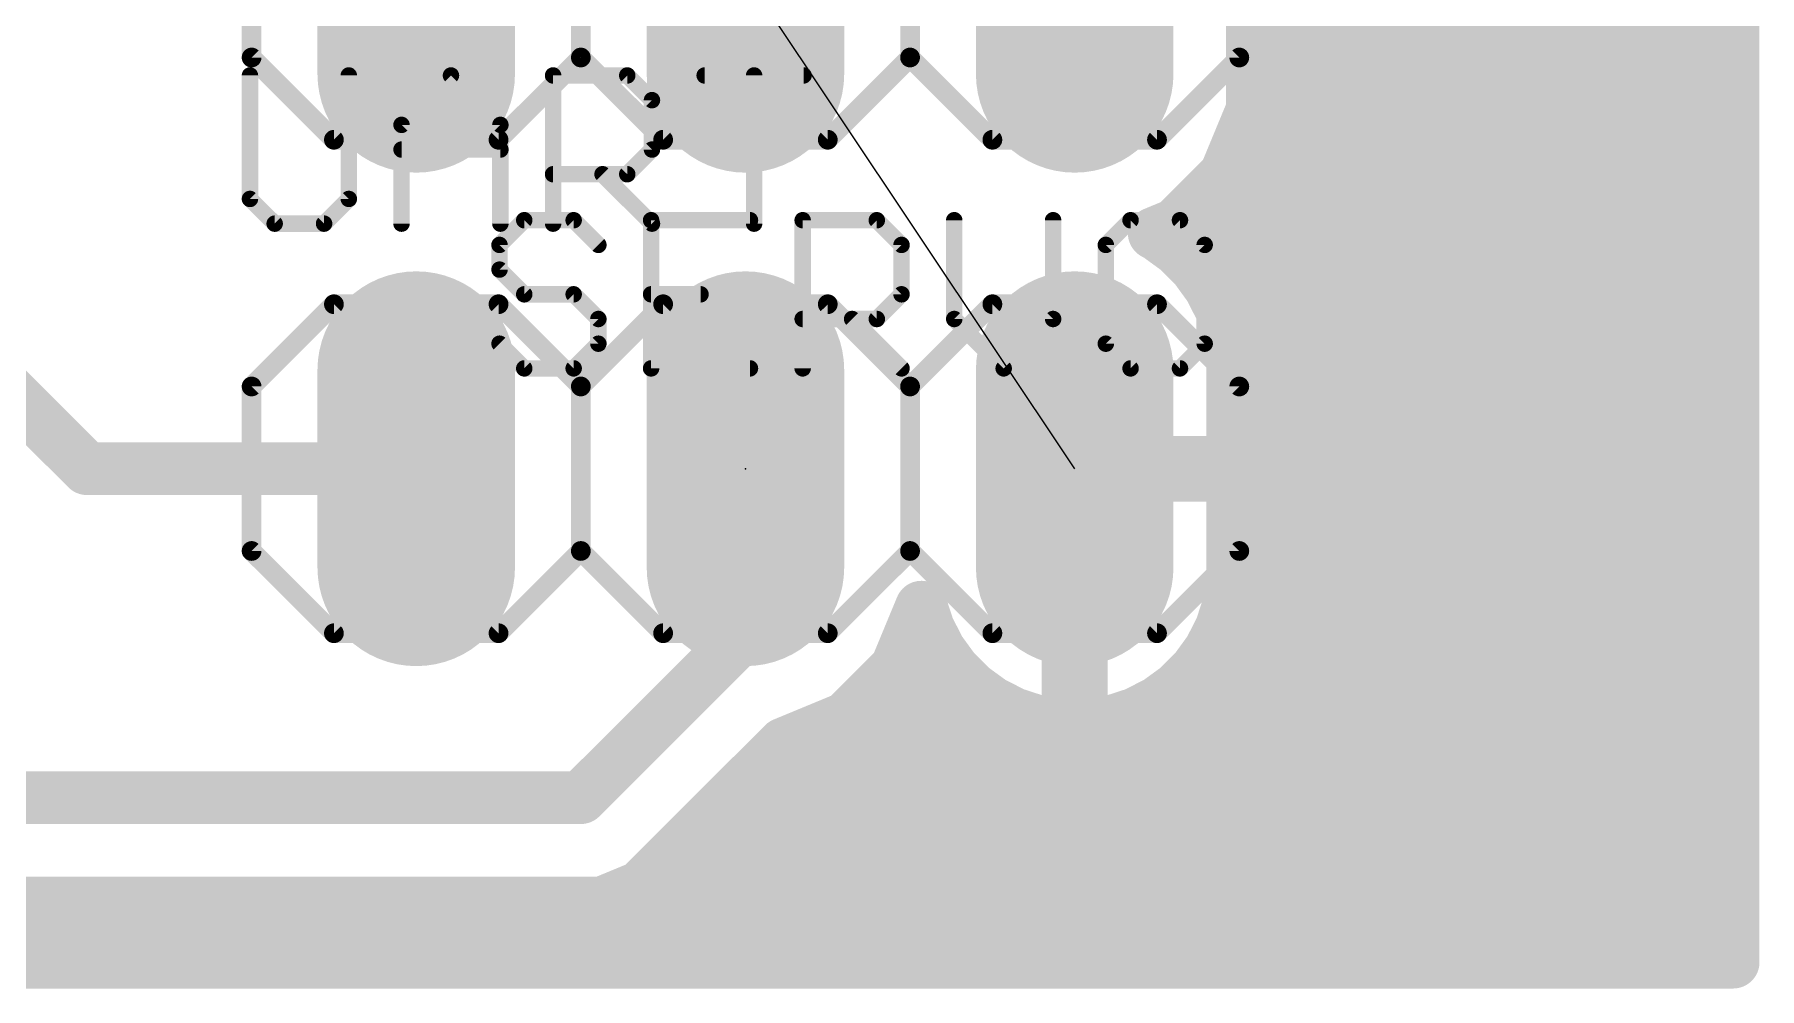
# Model space of a CAD drawing. Extents: x -0.2 to 52.3, y -1.5 to 54.9.
# Drawn here: x 38.97 to 52.27, y -0.2 to 7.16 of the extents above; entities that cross this region are included whole.
import ezdxf

# ---------------------------------------------------------------- set-up
doc = ezdxf.new("R2010")
doc.units = 0
for name, color, linetype in [('16', 175, 'CONTINUOUS'), ('17', 82, 'CONTINUOUS'), ('19', 53, 'CONTINUOUS'), ('21', 253, 'CONTINUOUS'), ('23', 7, 'CONTINUOUS'), ('25', 253, 'CONTINUOUS'), ('51', 253, 'CONTINUOUS')]:
    doc.layers.add(name, color=color, linetype=linetype)

# ---------------------------------------------------------------- blocks, each defined once
blk = doc.blocks.new('LONGP100')
at = {"const_width": 1}
blk.add_lwpolyline([(-0.5, 0), (0.5, 0)], dxfattribs=at)
at = {"const_width": 0.5}
for points in [[(-0.5, 0.25, 1), (-0.5, -0.25)], [(0.5, -0.25, 1), (0.5, 0.25)]]:
    blk.add_lwpolyline(points, format="xyb", dxfattribs=at)
blk = doc.blocks.new('RECT')
blk.add_solid([(-0.5, -0.5), (0.5, -0.5), (-0.5, 0.5), (0.5, 0.5)])

msp = doc.modelspace()

# ---------------------------------------------------------------- linework, layer by layer
at = {"layer": '16', "const_width": 0.4064}
for points in [[(52.07, 54.61), (52.07, 0)], [(48.3616, 6.5852), (48.3616, 8.6548)], [(48.3616, 7.3152), (52.07, 7.3152)], [(48.3616, 6.9088), (52.07, 6.9088)], [(48.1528, 6.0811), (48.3616, 6.5852)], [(48.3273, 6.5024), (52.07, 6.5024)], [(47.7669, 5.6952), (48.1528, 6.0811)], [(48.159, 6.096), (52.07, 6.096)], [(37.38, 5.8), (39.37, 3.81)], [(47.6037, 5.6276), (47.7669, 5.6952)], [(47.7534, 5.6896), (52.07, 5.6896)], [(47.629, 5.6147), (47.6037, 5.6276)], [(47.7843, 5.5019), (47.629, 5.6147)], [(47.92, 5.3663), (47.7843, 5.5019)], [(48.0328, 5.211), (47.92, 5.3663)], [(47.9803, 5.2832), (52.07, 5.2832)], [(48.1199, 5.04), (48.0328, 5.211)], [(48.1792, 4.8575), (48.1199, 5.04)], [(48.1729, 4.8768), (52.07, 4.8768)], [(48.2092, 4.668), (48.1792, 4.8575)], [(48.2092, 3.8608), (48.2092, 4.668)], [(48.2092, 4.4704), (52.07, 4.4704)], [(48.2092, 4.064), (52.07, 4.064)], [(39.37, 3.81), (41.91, 3.81)], [(44.45, 2.54), (44.45, 3.81)], [(47.0408, 3.7592), (47.0408, 3.8608)], [(47.0408, 3.8608), (48.2092, 3.8608)], [(46.9392, 1.8288), (46.9392, 3.7592)], [(46.9392, 3.7592), (47.0408, 3.7592)], [(46.9392, 3.6576), (47.0408, 3.6576)], [(47.0408, 3.7592), (47.0408, 1.8288)], [(48.2092, 3.7592), (47.0408, 3.7592)], [(48.2092, 2.952), (48.2092, 3.7592)], [(48.2092, 3.6576), (52.07, 3.6576)], [(46.9392, 3.2512), (47.0408, 3.2512)], [(48.2092, 3.2512), (52.07, 3.2512)], [(48.1792, 2.7625), (48.2092, 2.952)], [(45.6128, 2.2711), (45.8076, 2.7415)], [(45.8076, 2.7415), (45.8601, 2.58)], [(46.9392, 2.8448), (47.0408, 2.8448)], [(48.1199, 2.58), (48.1792, 2.7625)], [(48.1922, 2.8448), (52.07, 2.8448)], [(43.18, 1.27), (44.45, 2.54)], [(45.8601, 2.58), (45.9472, 2.409)], [(48.0328, 2.409), (48.1199, 2.58)], [(45.6821, 2.4384), (45.9323, 2.4384)], [(45.9472, 2.409), (46.06, 2.2537)], [(46.9392, 2.4384), (47.0408, 2.4384)], [(47.92, 2.2537), (48.0328, 2.409)], [(48.0477, 2.4384), (52.07, 2.4384)], [(45.2269, 1.8852), (45.6128, 2.2711)], [(46.06, 2.2537), (46.1957, 2.118)], [(47.7843, 2.118), (47.92, 2.2537)], [(46.1957, 2.118), (46.351, 2.0052)], [(47.629, 2.0052), (47.7843, 2.118)], [(45.3737, 2.032), (46.3142, 2.032)], [(46.351, 2.0052), (46.522, 1.9181)], [(46.9392, 2.032), (47.0408, 2.032)], [(47.458, 1.9181), (47.629, 2.0052)], [(47.6658, 2.032), (52.07, 2.032)], [(44.7451, 1.6856), (45.2269, 1.8852)], [(46.522, 1.9181), (46.7045, 1.8588)], [(46.7045, 1.8588), (46.894, 1.8288)], [(46.894, 1.8288), (46.9392, 1.8288)], [(47.0408, 1.8288), (47.086, 1.8288)], [(47.086, 1.8288), (47.2755, 1.8588)], [(47.2755, 1.8588), (47.458, 1.9181)], [(43.6404, 0.5809), (44.7451, 1.6856)], [(44.6851, 1.6256), (52.07, 1.6256)], [(36.83, 1.27), (43.18, 1.27)], [(44.2787, 1.2192), (52.07, 1.2192)], [(43.8723, 0.8128), (52.07, 0.8128)], [(43.3417, 0.4572), (43.6404, 0.5809)], [(0, 0.4064), (52.07, 0.4064)], [(36.6683, 0.4572), (43.3417, 0.4572)], [(52.07, 0), (0, 0)], [(0, 0), (52.07, 0)]]:
    msp.add_lwpolyline(points, dxfattribs=at)
at = {"layer": '16', "const_width": 0.2032}
for points in [[(48.3616, 7.4168, 1), (48.3616, 7.2136)], [(52.07, 7.2136, 1), (52.07, 7.4168)], [(48.3616, 7.0104, 1), (48.3616, 6.8072)], [(52.07, 6.8072, 1), (52.07, 7.0104)], [(48.4555, 6.5463, 1), (48.2677, 6.624)], [(48.3273, 6.604, 1), (48.3273, 6.4008)], [(48.26, 6.5852, 1), (48.4632, 6.5852)], [(52.07, 6.4008, 1), (52.07, 6.604)], [(48.159, 6.1976, 1), (48.159, 5.9944)], [(48.2246, 6.0092, 1), (48.0809, 6.1529)], [(52.07, 5.9944, 1), (52.07, 6.1976)], [(48.0589, 6.1199, 1), (48.2467, 6.0422)], [(47.7534, 5.7912, 1), (47.7534, 5.588)], [(47.6951, 5.7671, 1), (47.8388, 5.6234)], [(47.8058, 5.6013, 1), (47.7281, 5.7891)], [(52.07, 5.588, 1), (52.07, 5.7912)], [(47.5649, 5.7215, 1), (47.6426, 5.5337)], [(47.6499, 5.7181, 1), (47.5576, 5.5371)], [(47.6887, 5.6969, 1), (47.5693, 5.5326)], [(47.5829, 5.5242, 1), (47.6751, 5.7053)], [(47.8561, 5.5738, 1), (47.7124, 5.4301)], [(47.7245, 5.4198, 1), (47.844, 5.5841)], [(48.0021, 5.426, 1), (47.8378, 5.3065)], [(47.8481, 5.2944, 1), (47.9918, 5.4381)], [(47.9803, 5.3848, 1), (47.9803, 5.1816)], [(52.07, 5.1816, 1), (52.07, 5.3848)], [(48.1233, 5.2571, 1), (47.9422, 5.1649)], [(47.9506, 5.1513, 1), (48.1149, 5.2707)], [(48.2165, 5.0714, 1), (48.0232, 5.0086)], [(48.0293, 4.9939, 1), (48.2104, 5.0861)], [(48.1729, 4.9784, 1), (48.1729, 4.7752)], [(48.2795, 4.8734, 1), (48.0788, 4.8416)], [(52.07, 4.7752, 1), (52.07, 4.9784)], [(48.0825, 4.8261, 1), (48.2758, 4.8889)], [(48.3108, 4.668, 1), (48.1076, 4.668)], [(48.2092, 4.572, 1), (48.2092, 4.3688)], [(48.1088, 4.6521, 1), (48.3095, 4.6838)], [(52.07, 4.3688, 1), (52.07, 4.572)], [(48.2092, 4.1656, 1), (48.2092, 3.9624)], [(52.07, 3.9624, 1), (52.07, 4.1656)], [(39.37, 3.9116, 1), (39.37, 3.7084)], [(41.91, 3.7084, 1), (41.91, 3.9116)], [(44.5516, 3.81, 1), (44.3484, 3.81)], [(47.1424, 3.8608, 1), (46.9392, 3.8608)], [(47.0408, 3.9624, 1), (47.0408, 3.7592)], [(48.2092, 3.7592, 1), (48.2092, 3.9624)], [(39.2982, 3.7382, 1), (39.4418, 3.8818)], [(47.0408, 3.7592, 1), (46.8376, 3.7592)], [(46.9392, 3.8608, 1), (46.9392, 3.6576)], [(46.9392, 3.7592, 1), (46.9392, 3.556)], [(47.1424, 3.7592, 1), (46.9392, 3.7592)], [(47.0408, 3.8608, 1), (47.0408, 3.6576)], [(46.9392, 3.7592, 1), (47.1424, 3.7592)], [(47.0408, 3.6576, 1), (47.0408, 3.8608)], [(47.0408, 3.556, 1), (47.0408, 3.7592)], [(48.3108, 3.7592, 1), (48.1076, 3.7592)], [(48.1076, 3.8608, 1), (48.3108, 3.8608)], [(48.2092, 3.7592, 1), (48.2092, 3.556)], [(48.2092, 3.6576, 1), (48.2092, 3.8608)], [(52.07, 3.556, 1), (52.07, 3.7592)], [(46.9392, 3.3528, 1), (46.9392, 3.1496)], [(47.0408, 3.1496, 1), (47.0408, 3.3528)], [(48.2092, 3.3528, 1), (48.2092, 3.1496)], [(52.07, 3.1496, 1), (52.07, 3.3528)], [(48.3095, 2.9361, 1), (48.1088, 2.9679)], [(45.9043, 2.7729, 1), (45.711, 2.7101)], [(45.9015, 2.7026, 1), (45.7138, 2.7804)], [(46.9392, 2.9464, 1), (46.9392, 2.7432)], [(47.0408, 2.7432, 1), (47.0408, 2.9464)], [(48.2758, 2.7311, 1), (48.0825, 2.7939)], [(48.1922, 2.9464, 1), (48.1922, 2.7432)], [(48.1076, 2.952, 1), (48.3108, 2.952)], [(52.07, 2.7432, 1), (52.07, 2.9464)], [(48.0788, 2.7784, 1), (48.2795, 2.7466)], [(44.5218, 2.4682, 1), (44.3782, 2.6118)], [(45.9506, 2.6261, 1), (45.7696, 2.5339)], [(45.7635, 2.5486, 1), (45.9567, 2.6114)], [(48.0232, 2.6114, 1), (48.2165, 2.5486)], [(48.2104, 2.5339, 1), (48.0293, 2.6261)], [(44.3484, 2.54, 1), (44.5516, 2.54)], [(45.6821, 2.54, 1), (45.6821, 2.3368)], [(46.0294, 2.4687, 1), (45.8651, 2.3493)], [(45.8567, 2.3629, 1), (46.0378, 2.4551)], [(45.9323, 2.3368, 1), (45.9323, 2.54)], [(46.9392, 2.54, 1), (46.9392, 2.3368)], [(47.0408, 2.3368, 1), (47.0408, 2.54)], [(47.9422, 2.4551, 1), (48.1233, 2.3629)], [(48.0477, 2.54, 1), (48.0477, 2.3368)], [(48.1149, 2.3493, 1), (47.9506, 2.4687)], [(52.07, 2.3368, 1), (52.07, 2.54)], [(45.5189, 2.3099, 1), (45.7067, 2.2322)], [(45.6846, 2.1992, 1), (45.5409, 2.3429)], [(46.1319, 2.3256, 1), (45.9882, 2.1819)], [(45.9779, 2.194, 1), (46.1422, 2.3135)], [(47.8378, 2.3135, 1), (48.0021, 2.194)], [(47.9918, 2.1819, 1), (47.8481, 2.3256)], [(46.2555, 2.2002, 1), (46.136, 2.0359)], [(46.1239, 2.0462, 1), (46.2676, 2.1899)], [(47.7124, 2.1899, 1), (47.8561, 2.0462)], [(47.844, 2.0359, 1), (47.7245, 2.2002)], [(45.3737, 2.1336, 1), (45.3737, 1.9304)], [(46.3971, 2.0958, 1), (46.3049, 1.9147)], [(46.2913, 1.9231, 1), (46.4107, 2.0874)], [(46.3142, 1.9304, 1), (46.3142, 2.1336)], [(46.9392, 2.1336, 1), (46.9392, 1.9304)], [(47.0408, 1.9304, 1), (47.0408, 2.1336)], [(47.5693, 2.0874, 1), (47.6887, 1.9231)], [(47.6658, 2.1336, 1), (47.6658, 1.9304)], [(47.6751, 1.9147, 1), (47.5829, 2.0958)], [(52.07, 1.9304, 1), (52.07, 2.1336)], [(45.1551, 1.9571, 1), (45.2988, 1.8134)], [(45.2658, 1.7913, 1), (45.1881, 1.9791)], [(46.5534, 2.0147, 1), (46.4906, 1.8215)], [(46.4759, 1.8276, 1), (46.5681, 2.0086)], [(46.7204, 1.9592, 1), (46.6886, 1.7585)], [(46.6731, 1.7622, 1), (46.7359, 1.9554)], [(46.8941, 1.9304, 1), (46.894, 1.7272)], [(46.8781, 1.7285, 1), (46.9099, 1.9291)], [(46.9392, 1.7272, 1), (46.9392, 1.9304)], [(47.0408, 1.9304, 1), (47.0408, 1.7272)], [(47.0701, 1.9291, 1), (47.1018, 1.7285)], [(47.086, 1.7272, 1), (47.086, 1.9304)], [(47.2441, 1.9554, 1), (47.3069, 1.7622)], [(47.2914, 1.7585, 1), (47.2596, 1.9592)], [(47.4119, 2.0086, 1), (47.5041, 1.8276)], [(47.4894, 1.8215, 1), (47.4266, 2.0147)], [(44.7062, 1.7795, 1), (44.784, 1.5918)], [(44.8169, 1.6138, 1), (44.6733, 1.7575)], [(46.8376, 1.8288, 1), (47.0408, 1.8288)], [(46.9392, 1.8288, 1), (47.1424, 1.8288)], [(44.6851, 1.7272, 1), (44.6851, 1.524)], [(52.07, 1.524, 1), (52.07, 1.7272)], [(43.18, 1.1684, 1), (43.18, 1.3716)], [(43.1082, 1.3418, 1), (43.2518, 1.1982)], [(44.2787, 1.3208, 1), (44.2787, 1.1176)], [(52.07, 1.1176, 1), (52.07, 1.3208)], [(43.8723, 0.9144, 1), (43.8723, 0.7112)], [(52.07, 0.7112, 1), (52.07, 0.9144)], [(43.5686, 0.6528, 1), (43.7123, 0.5091)], [(43.6793, 0.4871, 1), (43.6015, 0.6748)], [(43.3028, 0.5511, 1), (43.3806, 0.3633)], [(43.3417, 0.3556, 1), (43.3417, 0.5588)], [(52.07, 0.3048, 1), (52.07, 0.508)], [(52.07, -0.1016, 1), (52.07, 0.1016)], [(52.07, -0.1016, 1), (52.07, 0.1016)], [(51.9684, 0, 1), (52.1716, 0)]]:
    msp.add_lwpolyline(points, format="xyb", dxfattribs=at)
at = {"layer": '19'}
msp.add_line((46.99, 3.81), (44.45, 7.62), dxfattribs=at)
at = {"layer": '21', "const_width": 0.1524}
for points in [[(40.64, 6.985), (40.64, 8.255)], [(43.18, 6.985), (43.18, 8.255)], [(45.72, 6.985), (45.72, 8.255)], [(48.26, 6.985), (48.26, 8.255)], [(41.275, 6.35), (40.64, 6.985)], [(43.18, 6.985), (42.545, 6.35)], [(43.815, 6.35), (43.18, 6.985)], [(45.72, 6.985), (45.085, 6.35)], [(46.355, 6.35), (45.72, 6.985)], [(47.625, 6.35), (48.26, 6.985)], [(42.545, 6.35), (41.275, 6.35)], [(45.085, 6.35), (43.815, 6.35)], [(47.625, 6.35), (46.355, 6.35)], [(41.275, 5.08), (40.64, 4.445)], [(41.275, 5.08), (42.545, 5.08)], [(42.545, 5.08), (43.18, 4.445)], [(43.18, 4.445), (43.815, 5.08)], [(43.815, 5.08), (45.085, 5.08)], [(45.085, 5.08), (45.72, 4.445)], [(45.72, 4.445), (46.355, 5.08)], [(46.355, 5.08), (47.625, 5.08)], [(47.625, 5.08), (48.26, 4.445)], [(40.64, 4.445), (40.64, 3.175)], [(43.18, 4.445), (43.18, 3.175)], [(45.72, 4.445), (45.72, 3.175)], [(48.26, 4.445), (48.26, 3.175)], [(40.64, 3.175), (41.275, 2.54)], [(43.18, 3.175), (42.545, 2.54)], [(43.815, 2.54), (43.18, 3.175)], [(45.72, 3.175), (45.085, 2.54)], [(46.355, 2.54), (45.72, 3.175)], [(48.26, 3.175), (47.625, 2.54)], [(42.545, 2.54), (41.275, 2.54)], [(45.085, 2.54), (43.815, 2.54)], [(47.625, 2.54), (46.355, 2.54)]]:
    msp.add_lwpolyline(points, dxfattribs=at)
at = {"layer": '21', "const_width": 0.0762}
for points in [[(40.6669, 7.0119, 1), (40.6131, 6.9581)], [(43.2069, 7.0119, 1), (43.1531, 6.9581)], [(43.2069, 6.9581, 1), (43.1531, 7.0119)], [(45.7469, 7.0119, 1), (45.6931, 6.9581)], [(45.7469, 6.9581, 1), (45.6931, 7.0119)], [(48.2869, 6.9581, 1), (48.2331, 7.0119)], [(40.6019, 6.985, 1), (40.6781, 6.985)], [(43.1419, 6.985, 1), (43.2181, 6.985)], [(45.6819, 6.985, 1), (45.7581, 6.985)], [(48.2219, 6.985, 1), (48.2981, 6.985)], [(41.275, 6.3881, 1), (41.275, 6.3119)], [(41.2481, 6.3231, 1), (41.3019, 6.3769)], [(42.5181, 6.3769, 1), (42.5719, 6.3231)], [(42.545, 6.3119, 1), (42.545, 6.3881)], [(43.815, 6.3881, 1), (43.815, 6.3119)], [(43.7881, 6.3231, 1), (43.8419, 6.3769)], [(45.0581, 6.3769, 1), (45.1119, 6.3231)], [(45.085, 6.3119, 1), (45.085, 6.3881)], [(46.355, 6.3881, 1), (46.355, 6.3119)], [(46.3281, 6.3231, 1), (46.3819, 6.3769)], [(47.5981, 6.3769, 1), (47.6519, 6.3231)], [(47.625, 6.3119, 1), (47.625, 6.3881)], [(41.275, 5.1181, 1), (41.275, 5.0419)], [(41.3019, 5.0531, 1), (41.2481, 5.1069)], [(42.5719, 5.1069, 1), (42.5181, 5.0531)], [(42.545, 5.0419, 1), (42.545, 5.1181)], [(43.815, 5.1181, 1), (43.815, 5.0419)], [(43.8419, 5.0531, 1), (43.7881, 5.1069)], [(45.1119, 5.1069, 1), (45.0581, 5.0531)], [(45.085, 5.0419, 1), (45.085, 5.1181)], [(46.355, 5.1181, 1), (46.355, 5.0419)], [(46.3819, 5.0531, 1), (46.3281, 5.1069)], [(47.6519, 5.1069, 1), (47.5981, 5.0531)], [(47.625, 5.0419, 1), (47.625, 5.1181)], [(40.6781, 4.445, 1), (40.6019, 4.445)], [(40.6131, 4.4719, 1), (40.6669, 4.4181)], [(43.2181, 4.445, 1), (43.1419, 4.445)], [(43.1531, 4.4719, 1), (43.2069, 4.4181)], [(43.1531, 4.4181, 1), (43.2069, 4.4719)], [(45.7581, 4.445, 1), (45.6819, 4.445)], [(45.6931, 4.4719, 1), (45.7469, 4.4181)], [(45.6931, 4.4181, 1), (45.7469, 4.4719)], [(48.2981, 4.445, 1), (48.2219, 4.445)], [(48.2331, 4.4181, 1), (48.2869, 4.4719)], [(40.6019, 3.175, 1), (40.6781, 3.175)], [(40.6669, 3.2019, 1), (40.6131, 3.1481)], [(43.1419, 3.175, 1), (43.2181, 3.175)], [(43.2069, 3.2019, 1), (43.1531, 3.1481)], [(43.2069, 3.1481, 1), (43.1531, 3.2019)], [(45.6819, 3.175, 1), (45.7581, 3.175)], [(45.7469, 3.2019, 1), (45.6931, 3.1481)], [(45.7469, 3.1481, 1), (45.6931, 3.2019)], [(48.2219, 3.175, 1), (48.2981, 3.175)], [(48.2869, 3.1481, 1), (48.2331, 3.2019)], [(41.275, 2.5781, 1), (41.275, 2.5019)], [(41.2481, 2.5131, 1), (41.3019, 2.5669)], [(42.5181, 2.5669, 1), (42.5719, 2.5131)], [(42.545, 2.5019, 1), (42.545, 2.5781)], [(43.815, 2.5781, 1), (43.815, 2.5019)], [(43.7881, 2.5131, 1), (43.8419, 2.5669)], [(45.0581, 2.5669, 1), (45.1119, 2.5131)], [(45.085, 2.5019, 1), (45.085, 2.5781)], [(46.355, 2.5781, 1), (46.355, 2.5019)], [(46.3281, 2.5131, 1), (46.3819, 2.5669)], [(47.5981, 2.5669, 1), (47.6519, 2.5131)], [(47.625, 2.5019, 1), (47.625, 2.5781)]]:
    msp.add_lwpolyline(points, format="xyb", dxfattribs=at)
at = {"layer": '23'}
msp.add_point((44.45, 3.81), dxfattribs=at)
at = {"layer": '25', "const_width": 0.127}
for points in [[(40.6273, 6.8463), (40.6273, 5.893)], [(41.3899, 5.893), (41.3899, 6.8463)], [(41.7967, 6.4649), (42.178, 6.8463)], [(42.178, 6.8463), (42.5593, 6.4649)], [(42.9661, 5.7023), (42.9661, 6.8463)], [(42.9661, 6.8463), (43.5381, 6.8463)], [(43.5381, 6.8463), (43.7287, 6.6556)], [(44.1355, 6.8463), (44.8981, 6.8463)], [(44.5168, 5.7023), (44.5168, 6.8463)], [(43.7287, 6.6556), (43.7287, 6.2743)], [(41.7967, 5.7023), (41.7967, 6.4649)], [(42.5593, 6.4649), (42.5593, 5.7023)], [(41.7967, 6.2743), (42.5593, 6.2743)], [(43.7287, 6.2743), (43.5381, 6.0836)], [(43.5381, 6.0836), (42.9661, 6.0836)], [(43.3474, 6.0836), (43.7287, 5.7023)], [(40.6273, 5.893), (40.818, 5.7023)], [(41.1993, 5.7023), (41.3899, 5.893)], [(40.818, 5.7023), (41.1993, 5.7023)], [(42.7434, 5.7287), (42.5527, 5.538)], [(43.1247, 5.7287), (42.7434, 5.7287)], [(43.3154, 5.538), (43.1247, 5.7287)], [(44.4848, 5.7287), (43.7221, 5.7287)], [(43.7221, 5.7287), (43.7221, 4.5847)], [(44.8915, 4.5847), (44.8915, 5.7287)], [(44.8915, 5.7287), (45.4635, 5.7287)], [(45.4635, 5.7287), (45.6541, 5.538)], [(46.0609, 5.7287), (46.0609, 4.966)], [(46.8235, 4.966), (46.8235, 5.7287)], [(47.421, 5.7287), (47.2303, 5.538)], [(47.8023, 5.7287), (47.421, 5.7287)], [(47.9929, 5.538), (47.8023, 5.7287)], [(42.5527, 5.538), (42.5527, 5.3474)], [(45.6541, 5.538), (45.6541, 5.1567)], [(47.2303, 5.538), (47.2303, 4.7754)], [(47.9929, 4.7754), (47.9929, 5.538)], [(42.5527, 5.3474), (42.7434, 5.1567)], [(42.7434, 5.1567), (43.1247, 5.1567)], [(43.1247, 5.1567), (43.3154, 4.966)], [(43.7221, 5.1567), (44.1034, 5.1567)], [(45.6541, 5.1567), (45.4635, 4.966)], [(43.3154, 4.966), (43.3154, 4.7754)], [(45.4635, 4.966), (44.8915, 4.966)], [(45.2728, 4.966), (45.6541, 4.5847)], [(46.0609, 4.966), (46.4422, 4.5847)], [(46.4422, 4.5847), (46.8235, 4.966)], [(42.7434, 4.5847), (42.5527, 4.7754)], [(43.3154, 4.7754), (43.1247, 4.5847)], [(47.2303, 4.7754), (47.421, 4.5847)], [(47.8023, 4.5847), (47.9929, 4.7754)], [(43.1247, 4.5847), (42.7434, 4.5847)], [(43.7221, 4.5847), (44.4848, 4.5847)], [(47.421, 4.5847), (47.8023, 4.5847)]]:
    msp.add_lwpolyline(points, dxfattribs=at)
at = {"layer": '25', "const_width": 0.0635}
for points in [[(40.6591, 6.8463, 1), (40.5956, 6.8463)], [(41.4217, 6.8463, 1), (41.3582, 6.8463)], [(42.2005, 6.8687, 1), (42.1556, 6.8238)], [(42.2005, 6.8238, 1), (42.1556, 6.8687)], [(42.9978, 6.8463, 1), (42.9343, 6.8463)], [(42.9661, 6.878, 1), (42.9661, 6.8145)], [(43.5605, 6.8687, 1), (43.5156, 6.8238)], [(43.5381, 6.8145, 1), (43.5381, 6.878)], [(44.1355, 6.878, 1), (44.1355, 6.8145)], [(44.5486, 6.8463, 1), (44.4851, 6.8463)], [(44.8981, 6.8145, 1), (44.8981, 6.878)], [(43.7605, 6.6556, 1), (43.697, 6.6556)], [(43.7063, 6.6332, 1), (43.7512, 6.6781)], [(41.8284, 6.4649, 1), (41.7649, 6.4649)], [(42.5911, 6.4649, 1), (42.5276, 6.4649)], [(41.7742, 6.4874, 1), (41.8191, 6.4425)], [(42.5369, 6.4425, 1), (42.5818, 6.4874)], [(41.7967, 6.306, 1), (41.7967, 6.2425)], [(42.5593, 6.2425, 1), (42.5593, 6.306)], [(43.697, 6.2743, 1), (43.7605, 6.2743)], [(43.7512, 6.2518, 1), (43.7063, 6.2967)], [(42.9661, 6.1154, 1), (42.9661, 6.0519)], [(43.3699, 6.1061, 1), (43.325, 6.0612)], [(43.5156, 6.1061, 1), (43.5605, 6.0612)], [(43.5381, 6.0519, 1), (43.5381, 6.1154)], [(40.6498, 5.9154, 1), (40.6048, 5.8705)], [(40.5956, 5.893, 1), (40.6591, 5.893)], [(41.3582, 5.893, 1), (41.4217, 5.893)], [(41.4124, 5.8705, 1), (41.3675, 5.9154)], [(40.818, 5.734, 1), (40.818, 5.6706)], [(40.7955, 5.6798, 1), (40.8404, 5.7248)], [(41.1768, 5.7248, 1), (41.2217, 5.6798)], [(41.1993, 5.6706, 1), (41.1993, 5.734)], [(41.7649, 5.7023, 1), (41.8284, 5.7023)], [(42.5276, 5.7023, 1), (42.5911, 5.7023)], [(42.7434, 5.7604, 1), (42.7434, 5.6969)], [(42.7658, 5.7062, 1), (42.7209, 5.7511)], [(42.9343, 5.7023, 1), (42.9978, 5.7023)], [(43.1471, 5.7511, 1), (43.1022, 5.7062)], [(43.1247, 5.6969, 1), (43.1247, 5.7604)], [(43.7539, 5.7287, 1), (43.6904, 5.7287)], [(43.7221, 5.7604, 1), (43.7221, 5.6969)], [(43.7063, 5.6798, 1), (43.7512, 5.7248)], [(44.4848, 5.6969, 1), (44.4848, 5.7604)], [(44.4851, 5.7023, 1), (44.5486, 5.7023)], [(44.9232, 5.7287, 1), (44.8597, 5.7287)], [(44.8915, 5.7604, 1), (44.8915, 5.6969)], [(45.4859, 5.7511, 1), (45.441, 5.7062)], [(45.4635, 5.6969, 1), (45.4635, 5.7604)], [(46.0926, 5.7287, 1), (46.0291, 5.7287)], [(46.8553, 5.7287, 1), (46.7918, 5.7287)], [(47.421, 5.7604, 1), (47.421, 5.6969)], [(47.4434, 5.7062, 1), (47.3985, 5.7511)], [(47.8247, 5.7511, 1), (47.7798, 5.7062)], [(47.8023, 5.6969, 1), (47.8023, 5.7604)], [(42.5845, 5.538, 1), (42.521, 5.538)], [(42.5303, 5.5605, 1), (42.5752, 5.5156)], [(43.2929, 5.5156, 1), (43.3378, 5.5605)], [(45.6859, 5.538, 1), (45.6224, 5.538)], [(45.6317, 5.5156, 1), (45.6766, 5.5605)], [(47.262, 5.538, 1), (47.1985, 5.538)], [(47.2078, 5.5605, 1), (47.2527, 5.5156)], [(48.0247, 5.538, 1), (47.9612, 5.538)], [(47.9705, 5.5156, 1), (48.0154, 5.5605)], [(42.521, 5.3474, 1), (42.5845, 5.3474)], [(42.5752, 5.3698, 1), (42.5303, 5.3249)], [(42.7434, 5.1884, 1), (42.7434, 5.1249)], [(42.7209, 5.1342, 1), (42.7658, 5.1791)], [(43.1471, 5.1791, 1), (43.1022, 5.1342)], [(43.1247, 5.1249, 1), (43.1247, 5.1884)], [(43.7221, 5.1884, 1), (43.7221, 5.1249)], [(44.1034, 5.1249, 1), (44.1034, 5.1884)], [(45.6766, 5.1342, 1), (45.6317, 5.1791)], [(45.6224, 5.1567, 1), (45.6859, 5.1567)], [(43.3471, 4.966, 1), (43.2836, 4.966)], [(43.2929, 4.9436, 1), (43.3378, 4.9885)], [(44.8915, 4.9978, 1), (44.8915, 4.9343)], [(45.2953, 4.9885, 1), (45.2504, 4.9436)], [(45.441, 4.9885, 1), (45.4859, 4.9436)], [(45.4635, 4.9343, 1), (45.4635, 4.9978)], [(46.0291, 4.966, 1), (46.0926, 4.966)], [(46.0833, 4.9885, 1), (46.0384, 4.9436)], [(46.7918, 4.966, 1), (46.8553, 4.966)], [(46.846, 4.9436, 1), (46.8011, 4.9885)], [(42.5752, 4.7978, 1), (42.5303, 4.7529)], [(43.2836, 4.7754, 1), (43.3471, 4.7754)], [(43.3378, 4.7529, 1), (43.2929, 4.7978)], [(47.1985, 4.7754, 1), (47.262, 4.7754)], [(47.2527, 4.7978, 1), (47.2078, 4.7529)], [(47.9612, 4.7754, 1), (48.0247, 4.7754)], [(48.0154, 4.7529, 1), (47.9705, 4.7978)], [(42.7434, 4.6164, 1), (42.7434, 4.553)], [(42.7209, 4.5622, 1), (42.7658, 4.6072)], [(43.1022, 4.6072, 1), (43.1471, 4.5622)], [(43.1247, 4.553, 1), (43.1247, 4.6164)], [(43.7221, 4.6164, 1), (43.7221, 4.553)], [(43.6904, 4.5847, 1), (43.7539, 4.5847)], [(44.4848, 4.553, 1), (44.4848, 4.6164)], [(44.8597, 4.5847, 1), (44.9232, 4.5847)], [(45.6317, 4.5622, 1), (45.6766, 4.6072)], [(46.4198, 4.6072, 1), (46.4647, 4.5622)], [(46.4198, 4.5622, 1), (46.4647, 4.6072)], [(47.421, 4.6164, 1), (47.421, 4.553)], [(47.3985, 4.5622, 1), (47.4434, 4.6072)], [(47.7798, 4.6072, 1), (47.8247, 4.5622)], [(47.8023, 4.553, 1), (47.8023, 4.6164)]]:
    msp.add_lwpolyline(points, format="xyb", dxfattribs=at)

# ---------------------------------------------------------------- block references
at = {"layer": '17', "xscale": 1.524, "yscale": 1.524}
for p, rotation in [((41.91, 7.62), 270), ((41.91, 7.62), 270), ((44.45, 7.62), 270), ((44.45, 7.62), 270), ((46.99, 7.62), 270), ((46.99, 7.62), 270), ((41.91, 3.81), 90), ((41.91, 3.81), 90), ((44.45, 3.81), 90), ((44.45, 3.81), 90), ((46.99, 3.81), 90), ((46.99, 3.81), 90)]:
    msp.add_blockref('LONGP100', p, dxfattribs=dict(at, rotation=rotation))
at = {"layer": '51', "xscale": 0.508, "yscale": 0.508}
for p in [(41.91, 3.81), (44.45, 3.81), (46.99, 3.81)]:
    msp.add_blockref('RECT', p, dxfattribs=at)

doc.saveas('drawing.dxf')
